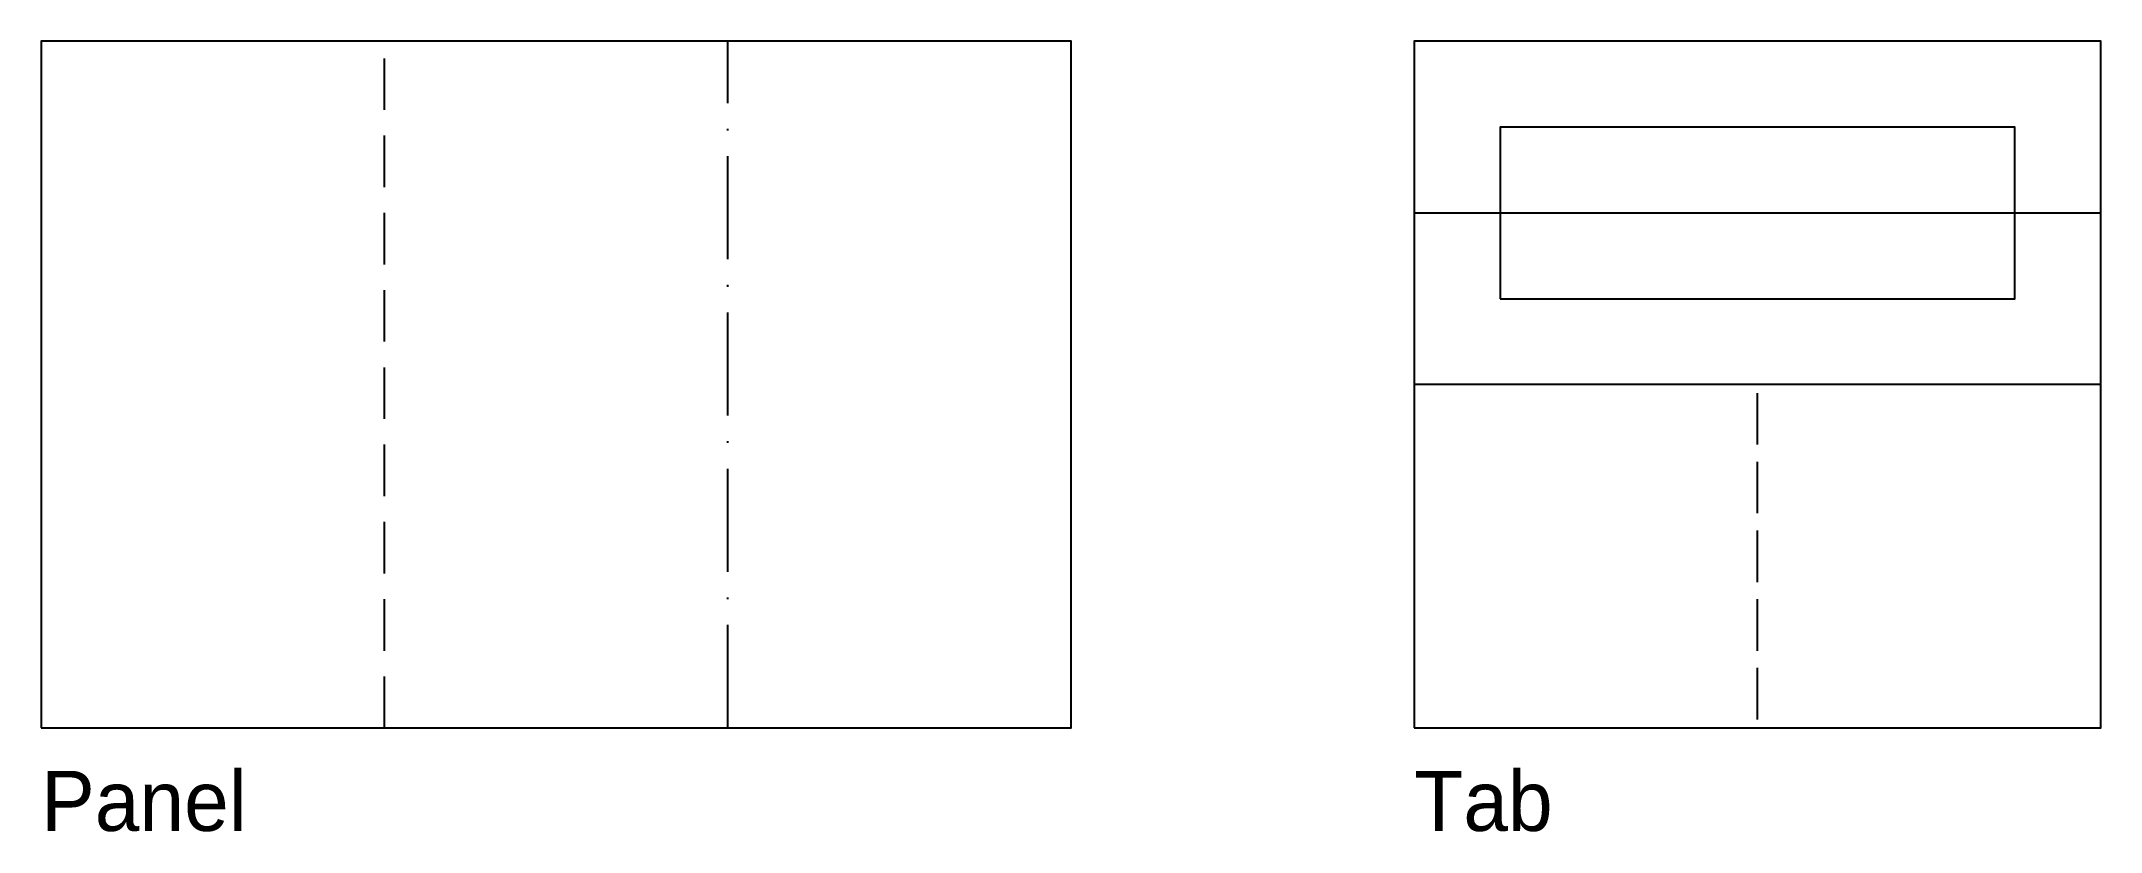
# Model space of a CAD drawing. Header units: millimetres. Extents: x 0 to 120, y -6 to 40.
import ezdxf

# ---------------------------------------------------------------- set-up
doc = ezdxf.new("R2010")
doc.units = ezdxf.units.MM
doc.linetypes.add('DASHDOT', pattern=[9, 6, -1.5, 0, -1.5])
doc.linetypes.add('DASHED', pattern=[4.5, 3, -1.5])
for name, color, linetype in [('CUT', 7, 'CONTINUOUS'), ('GLUE', 4, 'CONTINUOUS'), ('MOUNTAIN', 1, 'DASHDOT'), ('PERF', 6, 'CONTINUOUS'), ('SCORE', 3, 'CONTINUOUS'), ('TEXT', 7, 'CONTINUOUS'), ('VALLEY', 5, 'DASHED')]:
    doc.layers.add(name, color=color, linetype=linetype)

msp = doc.modelspace()

# ---------------------------------------------------------------- linework, layer by layer
at = {"layer": 'CUT'}
for points in [[(0, 0), (20, 0), (40, 0), (60, 0), (60, 40), (40, 40), (20, 40), (0, 40)], [(80, 0), (100, 0), (120, 0), (120, 20), (120, 30), (120, 40), (80, 40), (80, 30), (80, 20)]]:
    msp.add_lwpolyline(points, close=True, dxfattribs=at)
msp.add_lwpolyline([(120, 20), (100, 20), (80, 20)], dxfattribs=at)
at = {"layer": 'GLUE'}
msp.add_lwpolyline([(85, 25), (115, 25), (115, 35), (85, 35)], close=True, dxfattribs=at)
at = {"layer": 'MOUNTAIN'}
msp.add_lwpolyline([(40, 0), (40, 40)], dxfattribs=at)
at = {"layer": 'PERF'}
for p, q in [((100, 16.5), (100, 19.5)), ((100, 12.5), (100, 15.5)), ((100, 8.5), (100, 11.5)), ((100, 4.5), (100, 7.5)), ((100, 0.5), (100, 3.5))]:
    msp.add_line(p, q, dxfattribs=at)
at = {"layer": 'SCORE'}
msp.add_lwpolyline([(80, 30), (120, 30)], dxfattribs=at)
at = {"layer": 'VALLEY'}
msp.add_lwpolyline([(20, 0), (20, 40)], dxfattribs=at)

# ---------------------------------------------------------------- texts
at = {"layer": 'TEXT'}
for s, p in [('Panel', (0, -6)), ('Tab', (80, -6))]:
    msp.add_text(s, height=3.5, dxfattribs=at).set_placement(p)

doc.saveas('drawing.dxf')
